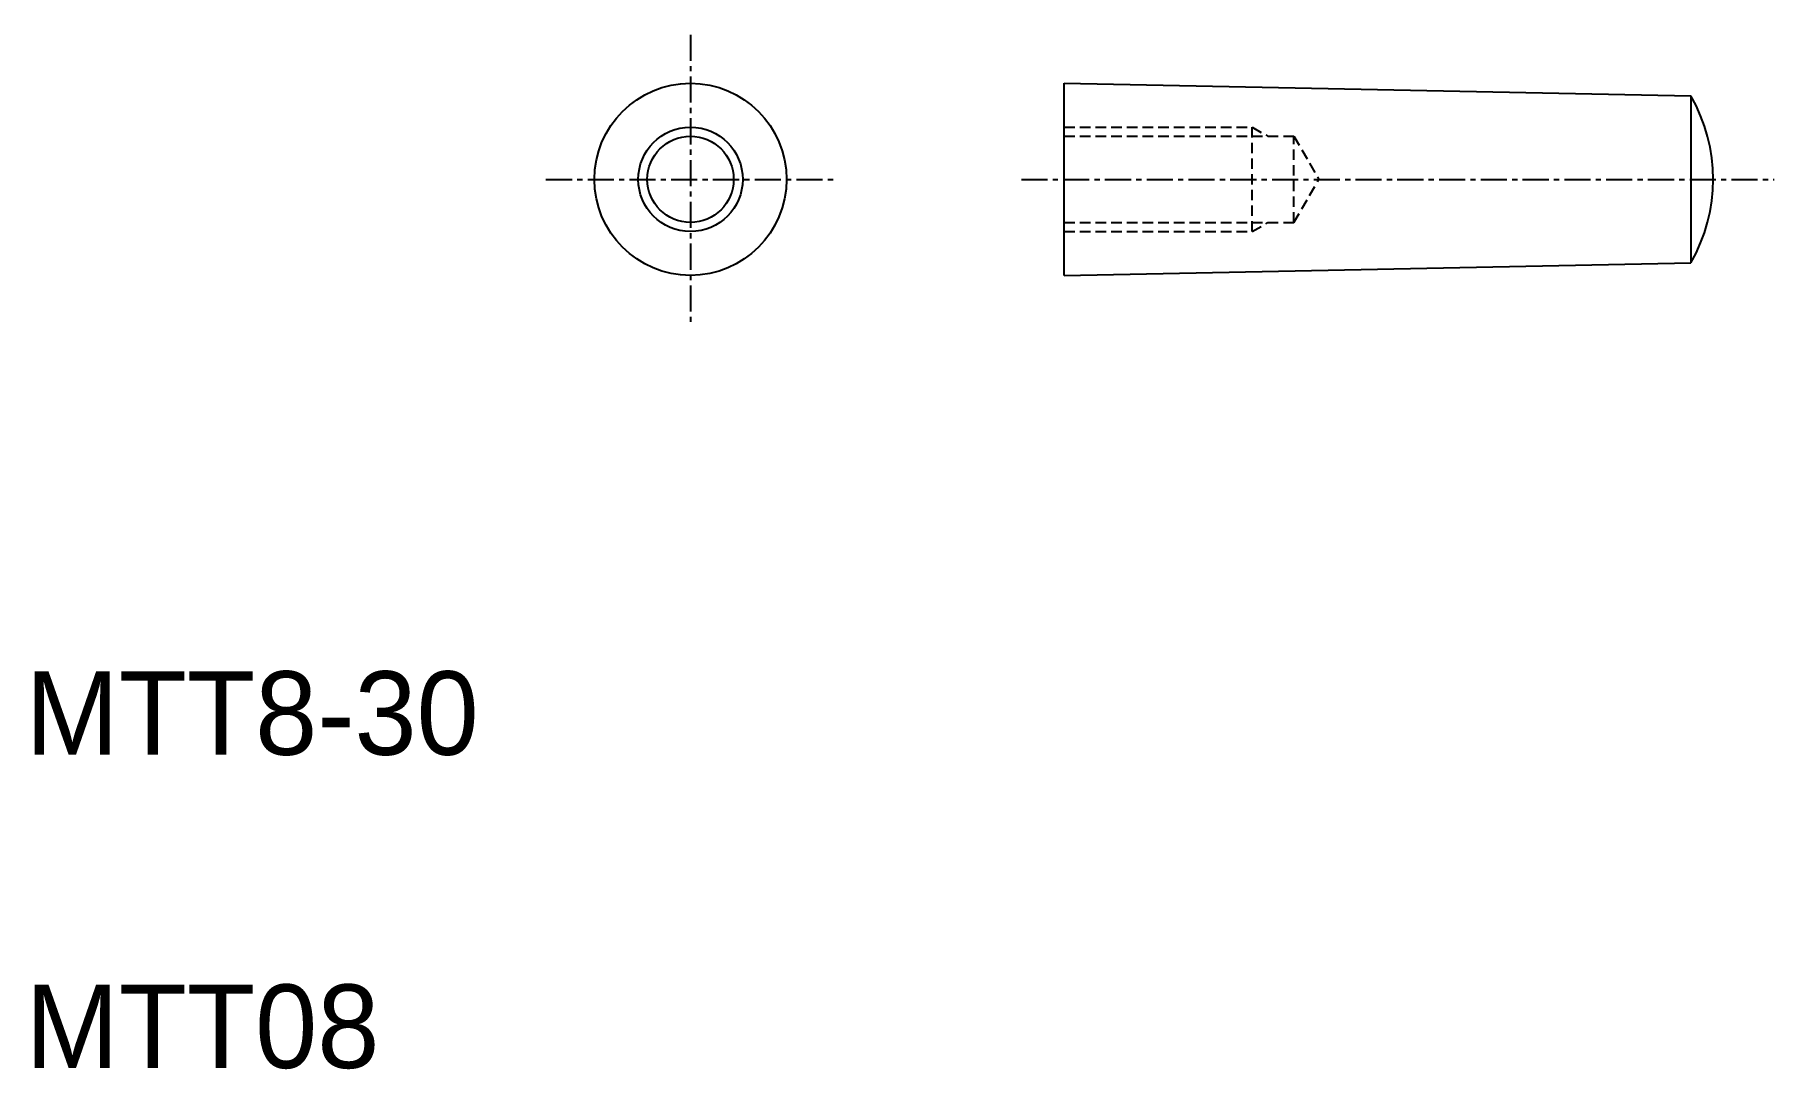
# Model space of a CAD drawing. Extents: x 10.4 to 93.7, y 9.9 to 59.5.
import ezdxf

# ---------------------------------------------------------------- set-up
doc = ezdxf.new("R2010")
doc.units = 0
doc.linetypes.add('CENTER', pattern=[2, 1.25, -0.25, 0.25, -0.25])
doc.linetypes.add('DASHED', pattern=[0.75, 0.5, -0.25])
doc.layers.get('0').update_dxf_attribs({"linetype": 'CONTINUOUS'})
doc.layers.add('CENTER', color=1, linetype='CENTER')

msp = doc.modelspace()

# ---------------------------------------------------------------- linework, layer by layer
at = {"color": 7, "linetype": 'CONTINUOUS'}
for p, q in [((59.734, 57.158), (89.734, 56.558)), ((59.734, 47.958), (59.734, 57.158)), ((89.734, 56.558), (89.734, 48.558)), ((59.734, 47.958), (89.734, 48.558))]:
    msp.add_line(p, q, dxfattribs=at)
at = {"color": 3, "linetype": 'DASHED'}
for p, q in [((59.734, 55.058), (68.734, 55.058)), ((68.734, 50.058), (68.734, 55.058)), ((68.734, 55.058), (69.484, 54.625)), ((59.734, 54.625), (70.734, 54.625)), ((70.734, 50.491), (70.734, 54.625)), ((70.734, 54.625), (71.928, 52.558)), ((70.734, 50.491), (71.928, 52.558)), ((59.734, 50.491), (70.734, 50.491)), ((59.734, 50.058), (68.734, 50.058)), ((68.734, 50.058), (69.484, 50.491))]:
    msp.add_line(p, q, dxfattribs=at)
at = {"color": 7, "linetype": 'CONTINUOUS'}
for radius in [4.599, 2.067]:
    msp.add_circle((41.836, 52.558), radius, dxfattribs=at)
at = {"color": 3, "linetype": 'CONTINUOUS'}
msp.add_circle((41.836, 52.558), 2.5, dxfattribs=at)
at = {"color": 7, "linetype": 'CONTINUOUS'}
msp.add_arc((82.806, 52.558), 8, 330, 30, dxfattribs=at)
at = {"layer": 'CENTER', "color": 1, "linetype": 'CENTER'}
for p, q in [((41.836, 59.481), (41.836, 45.634)), ((34.913, 52.558), (48.76, 52.558)), ((57.682, 52.558), (93.729, 52.558))]:
    msp.add_line(p, q, dxfattribs=at)

# ---------------------------------------------------------------- texts
at = {"color": 7, "linetype": 'CONTINUOUS'}
for s, p in [('MTT8-30', (10, 25)), ('MTT08', (10, 10))]:
    msp.add_text(s, height=4, dxfattribs=at).set_placement(p)

doc.saveas('drawing.dxf')
